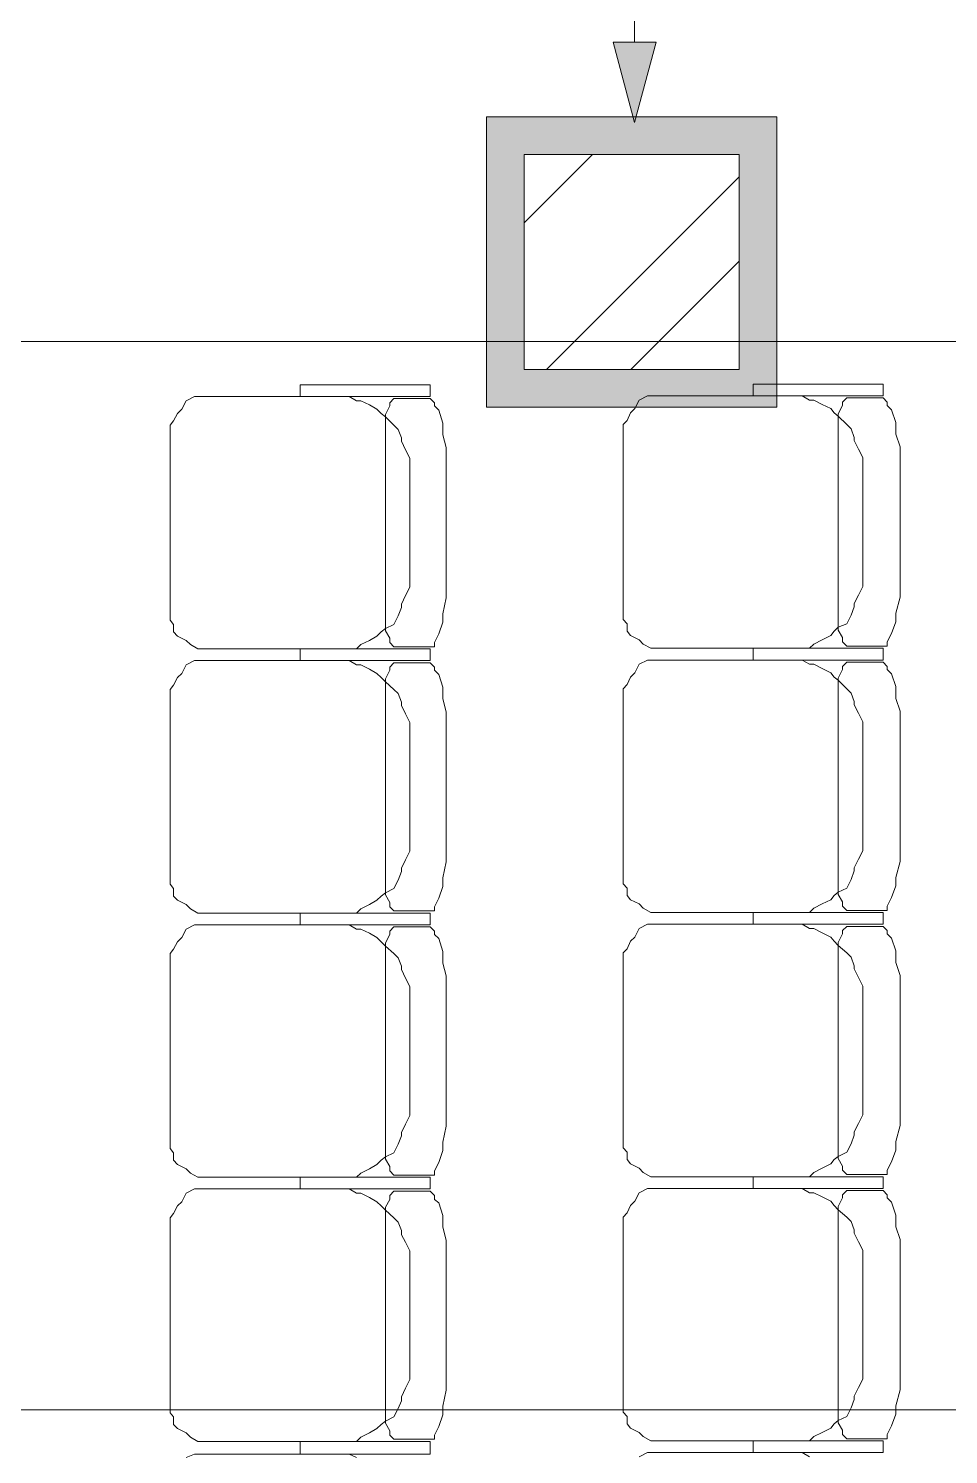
# Model space of a CAD drawing. Header units: millimetres. Extents: x 0 to 1189, y 0 to 841.
# Drawn here: x 565.05 to 582.17, y 350.16 to 376.7 of the extents above; entities that cross this region are included whole.
import ezdxf

# ---------------------------------------------------------------- set-up
doc = ezdxf.new("R2010")
doc.units = ezdxf.units.MM

msp = doc.modelspace()

# ---------------------------------------------------------------- hatches: boundary and pattern name
at = {"true_color": 0x0077b0}
h = msp.add_hatch(color=144, dxfattribs=at)
h.dxf.hatch_style = 2
h.paths.add_polyline_path([(576.329881, 374.949344), (575.92988, 376.442346), (576.729881, 376.442346)])
at = {"true_color": 0xf1d696}
h = msp.add_hatch(color=41, dxfattribs=at)
h.dxf.hatch_style = 2
h.paths.add_polyline_path([(574.276877, 374.349343), (573.576876, 374.349343), (573.576876, 375.049344)])
h = msp.add_hatch(color=41, dxfattribs=at)
h.dxf.hatch_style = 2
h.paths.add_polyline_path([(574.276877, 375.049344), (574.276877, 374.349343), (573.576876, 375.049344)])
h = msp.add_hatch(color=41, dxfattribs=at)
h.dxf.hatch_style = 2
h.paths.add_polyline_path([(574.276877, 374.349343), (574.276877, 375.049344), (578.276883, 375.049344), (578.276883, 374.349343)])
h = msp.add_hatch(color=41, dxfattribs=at)
h.dxf.hatch_style = 2
h.paths.add_polyline_path([(578.276883, 374.349343), (578.276883, 375.049344), (578.976885, 375.049344)])
h = msp.add_hatch(color=41, dxfattribs=at)
h.dxf.hatch_style = 2
h.paths.add_polyline_path([(578.276883, 374.349343), (578.976885, 375.049344), (578.976885, 374.349343)])
h = msp.add_hatch(color=41, dxfattribs=at)
h.dxf.hatch_style = 2
h.paths.add_polyline_path([(574.276877, 370.349337), (573.576876, 370.349337), (573.576876, 374.349343), (574.276877, 374.349343)])
h = msp.add_hatch(color=41, dxfattribs=at)
h.dxf.hatch_style = 2
h.paths.add_polyline_path([(578.276883, 374.349343), (578.976885, 374.349343), (578.976885, 370.349337), (578.276883, 370.349337)])
h = msp.add_hatch(color=41, dxfattribs=at)
h.dxf.hatch_style = 2
h.paths.add_polyline_path([(574.276877, 370.349337), (574.276877, 369.649335), (573.576876, 369.649335)])
h = msp.add_hatch(color=41, dxfattribs=at)
h.dxf.hatch_style = 2
h.paths.add_polyline_path([(573.576876, 370.349337), (574.276877, 370.349337), (573.576876, 369.649335)])
h = msp.add_hatch(color=41, dxfattribs=at)
h.dxf.hatch_style = 2
h.paths.add_polyline_path([(578.276883, 370.349337), (578.276883, 369.649335), (574.276877, 369.649335), (574.276877, 370.349337)])
h = msp.add_hatch(color=41, dxfattribs=at)
h.dxf.hatch_style = 2
h.paths.add_polyline_path([(578.276883, 369.649335), (578.276883, 370.349337), (578.976885, 369.649335)])
h = msp.add_hatch(color=41, dxfattribs=at)
h.dxf.hatch_style = 2
h.paths.add_polyline_path([(578.276883, 370.349337), (578.976885, 370.349337), (578.976885, 369.649335)])

# ---------------------------------------------------------------- linework, layer by layer
at = {"color": 144, "lineweight": 0, "true_color": 0x0077b0}
for points in [[(576.329881, 376.442346), (576.329881, 380.391352)], [(575.92988, 376.442346), (576.729881, 376.442346)], [(576.329881, 374.949344), (575.92988, 376.442346)], [(576.329881, 374.949344), (576.729881, 376.442346)], [(630.508963, 350.985307), (530.611811, 350.985307)]]:
    msp.add_lwpolyline(points, dxfattribs=at)
at = {"color": 7, "lineweight": 0}
for points in [[(573.576876, 375.049344), (573.576876, 374.349343)], [(578.276883, 375.049344), (573.576876, 375.049344)], [(578.976885, 375.049344), (578.276883, 375.049344)], [(578.976885, 369.649335), (578.976885, 375.049344)], [(573.576876, 374.349343), (573.576876, 369.649335)], [(574.276877, 374.349343), (578.276883, 374.349343)], [(574.276877, 370.349337), (574.276877, 374.349343)], [(574.276877, 373.079341), (575.546879, 374.349343)], [(578.276883, 374.349343), (574.276877, 374.349343)], [(574.276877, 374.349343), (574.276877, 370.349337)], [(574.276877, 374.349343), (578.276883, 374.349343)], [(574.276877, 370.349337), (574.276877, 374.349343)], [(578.276883, 374.349343), (578.276883, 370.349337)], [(578.276883, 370.349337), (578.276883, 374.349343)], [(578.276883, 374.349343), (578.276883, 370.349337)], [(574.689878, 370.349337), (578.276883, 373.936342)], [(576.26188, 370.349337), (578.276883, 372.36434)], [(202.529309, 370.871337), (863.72632, 370.871337)], [(202.529309, 370.871337), (863.72632, 370.871337)], [(578.276883, 370.349337), (574.276877, 370.349337)], [(574.276877, 370.349337), (578.276883, 370.349337)], [(578.276883, 370.349337), (574.276877, 370.349337)], [(573.576876, 369.649335), (574.276877, 369.649335)], [(574.276877, 369.649335), (578.276883, 369.649335)], [(578.976885, 369.649335), (578.276883, 369.649335)]]:
    msp.add_lwpolyline(points, dxfattribs=at)
at = {"color": 8, "lineweight": 0, "true_color": 0x7f7f7f}
for points in [[(570.106871, 370.066336), (572.525875, 370.066336)], [(570.106871, 369.848336), (570.106871, 370.066336)], [(572.525875, 370.066336), (572.525875, 369.848336)], [(578.533884, 370.077336), (580.952888, 370.077336)], [(578.533884, 369.859336), (578.533884, 370.077336)], [(580.952888, 370.077336), (580.952888, 369.859336)], [(567.905868, 369.610335), (567.985868, 369.769336)], [(567.985868, 369.769336), (568.143868, 369.848336)], [(568.143868, 369.848336), (568.282868, 369.848336)], [(568.282868, 369.848336), (568.361868, 369.848336)], [(568.361868, 369.848336), (570.701872, 369.848336)], [(572.525875, 369.848336), (570.106871, 369.848336)], [(570.701872, 369.848336), (570.860872, 369.848336)], [(570.860872, 369.848336), (571.018872, 369.848336)], [(571.018872, 369.848336), (571.157873, 369.769336)], [(571.157873, 369.769336), (571.236873, 369.769336)], [(571.236873, 369.769336), (571.395873, 369.690335)], [(571.772874, 369.729336), (571.851874, 369.808336)], [(571.772874, 369.670335), (571.772874, 369.729336)], [(571.851874, 369.808336), (571.930874, 369.808336)], [(571.930874, 369.808336), (572.525875, 369.808336)], [(572.525875, 369.808336), (572.604875, 369.729336)], [(572.604875, 369.729336), (572.604875, 369.670335)], [(576.332881, 369.621335), (576.411881, 369.779336)], [(576.411881, 369.779336), (576.570881, 369.859336)], [(576.570881, 369.859336), (576.709881, 369.859336)], [(576.709881, 369.859336), (576.788881, 369.859336)], [(576.788881, 369.859336), (579.147885, 369.859336)], [(580.952888, 369.859336), (578.533884, 369.859336)], [(579.147885, 369.859336), (579.286885, 369.859336)], [(579.286885, 369.859336), (579.445885, 369.859336)], [(579.445885, 369.859336), (579.583885, 369.779336)], [(579.583885, 369.779336), (579.663886, 369.779336)], [(579.663886, 369.779336), (579.821886, 369.700336)], [(580.198886, 369.740336), (580.277887, 369.819336)], [(580.198886, 369.680335), (580.198886, 369.740336)], [(580.277887, 369.819336), (580.357887, 369.819336)], [(580.357887, 369.819336), (580.952888, 369.819336)], [(580.952888, 369.819336), (581.031888, 369.740336)], [(581.031888, 369.740336), (581.031888, 369.680335)], [(567.747867, 369.392335), (567.826868, 369.531335)], [(567.826868, 369.531335), (567.905868, 369.610335)], [(571.395873, 369.690335), (571.534873, 369.610335)], [(571.534873, 369.610335), (571.613873, 369.531335)], [(571.613873, 369.531335), (571.692873, 369.471335)], [(571.692873, 369.511335), (571.772874, 369.670335)], [(571.692873, 368.837334), (571.692873, 369.511335)], [(571.692873, 369.471335), (571.851874, 369.313335)], [(572.604875, 369.670335), (572.684875, 369.590335)], [(572.684875, 369.590335), (572.763875, 369.352335)], [(576.19388, 369.403335), (576.25388, 369.541335)], [(576.25388, 369.541335), (576.332881, 369.621335)], [(579.821886, 369.700336), (579.980886, 369.621335)], [(579.980886, 369.621335), (580.040886, 369.541335)], [(580.040886, 369.541335), (580.119886, 369.482335)], [(580.119886, 369.521335), (580.198886, 369.680335)], [(580.119886, 368.847334), (580.119886, 369.521335)], [(580.119886, 369.482335), (580.277887, 369.323335)], [(581.031888, 369.680335), (581.110888, 369.601335)], [(581.110888, 369.601335), (581.189888, 369.363335)], [(567.687867, 369.313335), (567.747867, 369.392335)], [(567.687867, 366.973331), (567.687867, 369.313335)], [(571.851874, 369.313335), (571.930874, 369.233335)], [(571.930874, 369.233335), (571.990874, 369.075335)], [(572.763875, 369.352335), (572.763875, 369.134335)], [(576.11488, 369.323335), (576.19388, 369.403335)], [(576.11488, 366.984331), (576.11488, 369.323335)], [(580.277887, 369.323335), (580.357887, 369.244335)], [(580.357887, 369.244335), (580.416887, 369.085335)], [(581.189888, 369.363335), (581.189888, 369.145335)], [(571.990874, 369.075335), (571.990874, 369.015334)], [(571.990874, 369.015334), (572.069874, 368.857334)], [(572.763875, 369.134335), (572.822875, 368.896334)], [(580.416887, 369.085335), (580.416887, 369.026334)], [(580.416887, 369.026334), (580.496887, 368.867334)], [(581.189888, 369.145335), (581.269888, 368.907334)], [(571.692873, 366.18033), (571.692873, 368.837334)], [(572.069874, 368.857334), (572.148874, 368.698334)], [(572.148874, 368.698334), (572.148874, 368.559334)], [(572.822875, 368.896334), (572.822875, 368.678334)], [(572.822875, 368.678334), (572.822875, 368.381333)], [(580.119886, 366.19133), (580.119886, 368.847334)], [(580.496887, 368.867334), (580.575887, 368.709334)], [(580.575887, 368.709334), (580.575887, 368.570334)], [(581.269888, 368.907334), (581.269888, 368.689334)], [(581.269888, 368.689334), (581.269888, 368.391334)], [(572.148874, 368.559334), (572.148874, 368.401334)], [(572.148874, 368.401334), (572.148874, 367.409332)], [(580.575887, 368.570334), (580.575887, 368.411334)], [(580.575887, 368.411334), (580.575887, 367.420332)], [(581.269888, 368.391334), (581.269888, 366.647331)], [(572.822875, 368.381333), (572.822875, 366.636331)], [(572.148874, 367.409332), (572.148874, 366.517331)], [(580.575887, 367.420332), (580.575887, 366.528331)], [(567.687867, 365.84333), (567.687867, 366.973331)], [(576.11488, 365.85333), (576.11488, 366.984331)], [(572.822875, 366.636331), (572.822875, 366.31933)], [(580.575887, 366.528331), (580.575887, 366.448331)], [(581.269888, 366.647331), (581.269888, 366.34933)], [(572.148874, 366.29933), (572.069874, 366.14033)], [(572.148874, 366.517331), (572.148874, 366.438331)], [(572.148874, 366.438331), (572.148874, 366.29933)], [(572.822875, 366.31933), (572.822875, 366.10133)], [(580.575887, 366.30933), (580.496887, 366.15133)], [(580.575887, 366.448331), (580.575887, 366.30933)], [(581.269888, 366.34933), (581.269888, 366.11133)], [(571.692873, 365.80333), (571.692873, 366.18033)], [(572.069874, 366.14033), (571.990874, 365.98233)], [(572.822875, 366.10133), (572.763875, 365.80333)], [(580.119886, 365.81433), (580.119886, 366.19133)], [(580.496887, 366.15133), (580.416887, 365.99233)], [(581.269888, 366.11133), (581.189888, 365.81433)], [(567.687867, 365.684329), (567.687867, 365.84333)], [(571.692873, 365.645329), (571.692873, 365.80333)], [(571.930874, 365.76433), (571.851874, 365.605329)], [(571.990874, 365.92233), (571.930874, 365.76433)], [(571.990874, 365.98233), (571.990874, 365.92233)], [(572.763875, 365.80333), (572.763875, 365.645329)], [(576.11488, 365.695329), (576.11488, 365.85333)], [(580.119886, 365.655329), (580.119886, 365.81433)], [(580.357887, 365.77433), (580.277887, 365.616329)], [(580.416887, 365.93333), (580.357887, 365.77433)], [(580.416887, 365.99233), (580.416887, 365.93333)], [(581.189888, 365.81433), (581.189888, 365.655329)], [(567.747867, 365.605329), (567.687867, 365.684329)], [(567.747867, 365.466329), (567.747867, 365.605329)], [(571.692873, 365.526329), (571.613873, 365.466329)], [(571.692873, 365.486329), (571.692873, 365.645329)], [(571.851874, 365.605329), (571.692873, 365.526329)], [(571.772874, 365.347329), (571.692873, 365.486329)], [(572.763875, 365.645329), (572.684875, 365.427329)], [(576.19388, 365.616329), (576.11488, 365.695329)], [(576.19388, 365.477329), (576.19388, 365.616329)], [(576.25388, 365.397329), (576.19388, 365.477329)], [(580.040886, 365.477329), (579.980886, 365.397329)], [(580.119886, 365.556329), (580.040886, 365.477329)], [(580.119886, 365.497329), (580.119886, 365.655329)], [(580.277887, 365.616329), (580.119886, 365.556329)], [(580.198886, 365.358329), (580.119886, 365.497329)], [(581.189888, 365.655329), (581.110888, 365.437329)], [(567.826868, 365.387329), (567.747867, 365.466329)], [(567.985868, 365.308329), (567.826868, 365.387329)], [(568.064868, 365.228329), (567.985868, 365.308329)], [(568.203868, 365.149329), (568.064868, 365.228329)], [(571.236873, 365.228329), (571.157873, 365.149329)], [(571.395873, 365.308329), (571.236873, 365.228329)], [(571.534873, 365.387329), (571.395873, 365.308329)], [(571.613873, 365.466329), (571.534873, 365.387329)], [(571.772874, 365.268329), (571.772874, 365.347329)], [(571.851874, 365.189329), (571.772874, 365.268329)], [(572.684875, 365.427329), (572.604875, 365.268329)], [(572.604875, 365.268329), (572.604875, 365.189329)], [(576.411881, 365.318329), (576.25388, 365.397329)], [(576.490881, 365.239329), (576.411881, 365.318329)], [(576.629881, 365.160329), (576.490881, 365.239329)], [(579.663886, 365.239329), (579.583885, 365.160329)], [(579.821886, 365.318329), (579.663886, 365.239329)], [(579.980886, 365.397329), (579.821886, 365.318329)], [(580.198886, 365.278329), (580.198886, 365.358329)], [(580.277887, 365.199329), (580.198886, 365.278329)], [(581.110888, 365.437329), (581.031888, 365.278329)], [(581.031888, 365.278329), (581.031888, 365.199329)], [(568.361868, 365.149329), (568.203868, 365.149329)], [(570.701872, 365.149329), (568.361868, 365.149329)], [(570.106871, 365.149329), (572.525875, 365.149329)], [(570.106871, 364.931328), (570.106871, 365.149329)], [(570.860872, 365.149329), (570.701872, 365.149329)], [(571.018872, 365.149329), (570.860872, 365.149329)], [(571.157873, 365.149329), (571.018872, 365.149329)], [(571.930874, 365.189329), (571.851874, 365.189329)], [(572.525875, 365.189329), (571.930874, 365.189329)], [(572.604875, 365.189329), (572.525875, 365.189329)], [(572.525875, 365.149329), (572.525875, 364.931328)], [(576.411881, 364.862328), (576.570881, 364.941328)], [(576.570881, 364.941328), (576.709881, 364.941328)], [(576.788881, 365.160329), (576.629881, 365.160329)], [(576.709881, 364.941328), (576.788881, 364.941328)], [(579.147885, 365.160329), (576.788881, 365.160329)], [(576.788881, 364.941328), (579.147885, 364.941328)], [(578.533884, 365.160329), (580.952888, 365.160329)], [(578.533884, 364.941328), (578.533884, 365.160329)], [(580.952888, 364.941328), (578.533884, 364.941328)], [(579.286885, 365.160329), (579.147885, 365.160329)], [(579.147885, 364.941328), (579.286885, 364.941328)], [(579.445885, 365.160329), (579.286885, 365.160329)], [(579.286885, 364.941328), (579.445885, 364.941328)], [(579.583885, 365.160329), (579.445885, 365.160329)], [(579.445885, 364.941328), (579.583885, 364.862328)], [(580.357887, 365.199329), (580.277887, 365.199329)], [(580.952888, 365.199329), (580.357887, 365.199329)], [(581.031888, 365.199329), (580.952888, 365.199329)], [(580.952888, 365.160329), (580.952888, 364.941328)], [(567.826868, 364.614328), (567.905868, 364.693328)], [(567.905868, 364.693328), (567.985868, 364.852328)], [(567.985868, 364.852328), (568.143868, 364.931328)], [(568.143868, 364.931328), (568.282868, 364.931328)], [(568.282868, 364.931328), (568.361868, 364.931328)], [(568.361868, 364.931328), (570.701872, 364.931328)], [(572.525875, 364.931328), (570.106871, 364.931328)], [(570.701872, 364.931328), (570.860872, 364.931328)], [(570.860872, 364.931328), (571.018872, 364.931328)], [(571.018872, 364.931328), (571.157873, 364.852328)], [(571.157873, 364.852328), (571.236873, 364.852328)], [(571.236873, 364.852328), (571.395873, 364.772328)], [(571.395873, 364.772328), (571.534873, 364.693328)], [(571.534873, 364.693328), (571.613873, 364.614328)], [(571.692873, 364.594328), (571.772874, 364.753328)], [(571.772874, 364.812328), (571.851874, 364.891328)], [(571.772874, 364.753328), (571.772874, 364.812328)], [(571.851874, 364.891328), (571.930874, 364.891328)], [(571.930874, 364.891328), (572.525875, 364.891328)], [(572.525875, 364.891328), (572.604875, 364.812328)], [(572.604875, 364.812328), (572.604875, 364.753328)], [(572.604875, 364.753328), (572.684875, 364.673328)], [(572.684875, 364.673328), (572.763875, 364.435327)], [(576.25388, 364.624328), (576.332881, 364.703328)], [(576.332881, 364.703328), (576.411881, 364.862328)], [(579.583885, 364.862328), (579.663886, 364.862328)], [(579.663886, 364.862328), (579.821886, 364.783328)], [(579.821886, 364.783328), (579.980886, 364.703328)], [(579.980886, 364.703328), (580.040886, 364.624328)], [(580.119886, 364.604328), (580.198886, 364.763328)], [(580.198886, 364.822328), (580.277887, 364.902328)], [(580.198886, 364.763328), (580.198886, 364.822328)], [(580.277887, 364.902328), (580.357887, 364.902328)], [(580.357887, 364.902328), (580.952888, 364.902328)], [(580.952888, 364.902328), (581.031888, 364.822328)], [(581.031888, 364.822328), (581.031888, 364.763328)], [(581.031888, 364.763328), (581.110888, 364.684328)], [(581.110888, 364.684328), (581.189888, 364.446327)], [(567.687867, 364.396327), (567.747867, 364.475328)], [(567.747867, 364.475328), (567.826868, 364.614328)], [(571.613873, 364.614328), (571.692873, 364.534328)], [(571.692873, 363.920327), (571.692873, 364.594328)], [(571.692873, 364.534328), (571.851874, 364.396327)], [(572.763875, 364.435327), (572.763875, 364.217327)], [(576.11488, 364.406327), (576.19388, 364.485328)], [(576.11488, 362.066324), (576.11488, 364.406327)], [(576.19388, 364.485328), (576.25388, 364.624328)], [(580.040886, 364.624328), (580.119886, 364.565328)], [(580.119886, 363.930327), (580.119886, 364.604328)], [(580.119886, 364.565328), (580.277887, 364.406327)], [(580.277887, 364.406327), (580.357887, 364.327327)], [(581.189888, 364.446327), (581.189888, 364.228327)], [(567.687867, 362.056324), (567.687867, 364.396327)], [(571.851874, 364.396327), (571.930874, 364.316327)], [(571.930874, 364.316327), (571.990874, 364.158327)], [(571.990874, 364.158327), (571.990874, 364.098327)], [(572.763875, 364.217327), (572.822875, 363.979327)], [(580.357887, 364.327327), (580.416887, 364.168327)], [(580.416887, 364.168327), (580.416887, 364.109327)], [(581.189888, 364.228327), (581.269888, 363.990327)], [(571.692873, 361.263323), (571.692873, 363.920327)], [(571.990874, 364.098327), (572.069874, 363.940327)], [(572.069874, 363.940327), (572.148874, 363.781326)], [(572.822875, 363.979327), (572.822875, 363.761326)], [(580.119886, 361.273323), (580.119886, 363.930327)], [(580.416887, 364.109327), (580.496887, 363.950327)], [(580.496887, 363.950327), (580.575887, 363.791326)], [(581.269888, 363.990327), (581.269888, 363.772326)], [(572.148874, 363.781326), (572.148874, 363.642326)], [(572.148874, 363.642326), (572.148874, 363.484326)], [(572.822875, 363.761326), (572.822875, 363.464326)], [(580.575887, 363.791326), (580.575887, 363.653326)], [(580.575887, 363.653326), (580.575887, 363.494326)], [(581.269888, 363.772326), (581.269888, 363.474326)], [(572.148874, 363.484326), (572.148874, 362.492325)], [(572.822875, 363.464326), (572.822875, 361.719323)], [(580.575887, 363.494326), (580.575887, 362.503325)], [(581.269888, 363.474326), (581.269888, 361.729323)], [(572.148874, 362.492325), (572.148874, 361.600323)], [(580.575887, 362.503325), (580.575887, 361.610323)], [(567.687867, 360.926322), (567.687867, 362.056324)], [(576.11488, 360.936322), (576.11488, 362.066324)], [(572.148874, 361.600323), (572.148874, 361.521323)], [(572.148874, 361.521323), (572.148874, 361.382323)], [(572.822875, 361.719323), (572.822875, 361.402323)], [(580.575887, 361.610323), (580.575887, 361.531323)], [(580.575887, 361.531323), (580.575887, 361.392323)], [(581.269888, 361.729323), (581.269888, 361.412323)], [(571.692873, 360.886322), (571.692873, 361.263323)], [(572.069874, 361.223323), (571.990874, 361.065322)], [(572.148874, 361.382323), (572.069874, 361.223323)], [(572.822875, 361.402323), (572.822875, 361.184323)], [(580.119886, 360.897322), (580.119886, 361.273323)], [(580.496887, 361.234323), (580.416887, 361.075322)], [(580.575887, 361.392323), (580.496887, 361.234323)], [(581.269888, 361.412323), (581.269888, 361.194323)], [(571.990874, 361.005322), (571.930874, 360.847322)], [(571.990874, 361.065322), (571.990874, 361.005322)], [(572.822875, 361.184323), (572.763875, 360.886322)], [(580.416887, 361.016322), (580.357887, 360.857322)], [(580.416887, 361.075322), (580.416887, 361.016322)], [(581.269888, 361.194323), (581.189888, 360.897322)], [(567.687867, 360.767322), (567.687867, 360.926322)], [(567.747867, 360.688322), (567.687867, 360.767322)], [(571.692873, 360.728322), (571.692873, 360.886322)], [(571.692873, 360.569322), (571.692873, 360.728322)], [(571.930874, 360.847322), (571.851874, 360.688322)], [(572.763875, 360.728322), (572.684875, 360.510321)], [(572.763875, 360.886322), (572.763875, 360.728322)], [(576.11488, 360.778322), (576.11488, 360.936322)], [(576.19388, 360.698322), (576.11488, 360.778322)], [(576.19388, 360.560322), (576.19388, 360.698322)], [(580.119886, 360.738322), (580.119886, 360.897322)], [(580.119886, 360.579322), (580.119886, 360.738322)], [(580.277887, 360.698322), (580.119886, 360.619322)], [(580.357887, 360.857322), (580.277887, 360.698322)], [(581.189888, 360.738322), (581.110888, 360.520321)], [(581.189888, 360.897322), (581.189888, 360.738322)], [(567.747867, 360.549322), (567.747867, 360.688322)], [(567.826868, 360.470321), (567.747867, 360.549322)], [(567.985868, 360.391321), (567.826868, 360.470321)], [(571.534873, 360.470321), (571.395873, 360.391321)], [(571.613873, 360.549322), (571.534873, 360.470321)], [(571.692873, 360.609322), (571.613873, 360.549322)], [(571.851874, 360.688322), (571.692873, 360.609322)], [(571.772874, 360.430321), (571.692873, 360.569322)], [(571.772874, 360.351321), (571.772874, 360.430321)], [(572.684875, 360.510321), (572.604875, 360.351321)], [(576.25388, 360.480321), (576.19388, 360.560322)], [(576.411881, 360.401321), (576.25388, 360.480321)], [(579.980886, 360.480321), (579.821886, 360.401321)], [(580.040886, 360.560322), (579.980886, 360.480321)], [(580.119886, 360.619322), (580.040886, 360.560322)], [(580.198886, 360.441321), (580.119886, 360.579322)], [(580.198886, 360.361321), (580.198886, 360.441321)], [(581.110888, 360.520321), (581.031888, 360.361321)], [(568.064868, 360.311321), (567.985868, 360.391321)], [(568.203868, 360.232321), (568.064868, 360.311321)], [(568.361868, 360.232321), (568.203868, 360.232321)], [(570.701872, 360.232321), (568.361868, 360.232321)], [(570.106871, 360.232321), (572.525875, 360.232321)], [(570.106871, 360.014321), (570.106871, 360.232321)], [(570.860872, 360.232321), (570.701872, 360.232321)], [(571.018872, 360.232321), (570.860872, 360.232321)], [(571.157873, 360.232321), (571.018872, 360.232321)], [(571.236873, 360.311321), (571.157873, 360.232321)], [(571.395873, 360.391321), (571.236873, 360.311321)], [(571.851874, 360.272321), (571.772874, 360.351321)], [(571.930874, 360.272321), (571.851874, 360.272321)], [(572.525875, 360.272321), (571.930874, 360.272321)], [(572.604875, 360.272321), (572.525875, 360.272321)], [(572.525875, 360.232321), (572.525875, 360.014321)], [(572.604875, 360.351321), (572.604875, 360.272321)], [(576.490881, 360.322321), (576.411881, 360.401321)], [(576.629881, 360.242321), (576.490881, 360.322321)], [(576.788881, 360.242321), (576.629881, 360.242321)], [(579.147885, 360.242321), (576.788881, 360.242321)], [(578.533884, 360.242321), (580.952888, 360.242321)], [(578.533884, 360.024321), (578.533884, 360.242321)], [(579.286885, 360.242321), (579.147885, 360.242321)], [(579.445885, 360.242321), (579.286885, 360.242321)], [(579.583885, 360.242321), (579.445885, 360.242321)], [(579.663886, 360.322321), (579.583885, 360.242321)], [(579.821886, 360.401321), (579.663886, 360.322321)], [(580.277887, 360.282321), (580.198886, 360.361321)], [(580.357887, 360.282321), (580.277887, 360.282321)], [(580.952888, 360.282321), (580.357887, 360.282321)], [(581.031888, 360.282321), (580.952888, 360.282321)], [(580.952888, 360.242321), (580.952888, 360.024321)], [(581.031888, 360.361321), (581.031888, 360.282321)], [(567.905868, 359.77632), (567.985868, 359.935321)], [(567.985868, 359.935321), (568.143868, 360.014321)], [(568.143868, 360.014321), (568.282868, 360.014321)], [(568.282868, 360.014321), (568.361868, 360.014321)], [(568.361868, 360.014321), (570.701872, 360.014321)], [(572.525875, 360.014321), (570.106871, 360.014321)], [(570.701872, 360.014321), (570.860872, 360.014321)], [(570.860872, 360.014321), (571.018872, 360.014321)], [(571.018872, 360.014321), (571.157873, 359.935321)], [(571.157873, 359.935321), (571.236873, 359.935321)], [(571.236873, 359.935321), (571.395873, 359.85532)], [(571.772874, 359.895321), (571.851874, 359.974321)], [(571.772874, 359.83532), (571.772874, 359.895321)], [(571.851874, 359.974321), (571.930874, 359.974321)], [(571.930874, 359.974321), (572.525875, 359.974321)], [(572.525875, 359.974321), (572.604875, 359.895321)], [(572.604875, 359.895321), (572.604875, 359.83532)], [(576.332881, 359.78632), (576.411881, 359.945321)], [(576.411881, 359.945321), (576.570881, 360.024321)], [(576.570881, 360.024321), (576.709881, 360.024321)], [(576.709881, 360.024321), (576.788881, 360.024321)], [(576.788881, 360.024321), (579.147885, 360.024321)], [(580.952888, 360.024321), (578.533884, 360.024321)], [(579.147885, 360.024321), (579.286885, 360.024321)], [(579.286885, 360.024321), (579.445885, 360.024321)], [(579.445885, 360.024321), (579.583885, 359.945321)], [(579.583885, 359.945321), (579.663886, 359.945321)], [(579.663886, 359.945321), (579.821886, 359.86632)], [(580.198886, 359.905321), (580.277887, 359.985321)], [(580.198886, 359.84632), (580.198886, 359.905321)], [(580.277887, 359.985321), (580.357887, 359.985321)], [(580.357887, 359.985321), (580.952888, 359.985321)], [(580.952888, 359.985321), (581.031888, 359.905321)], [(581.031888, 359.905321), (581.031888, 359.84632)], [(567.747867, 359.55832), (567.826868, 359.69732)], [(567.826868, 359.69732), (567.905868, 359.77632)], [(571.395873, 359.85532), (571.534873, 359.77632)], [(571.534873, 359.77632), (571.613873, 359.69732)], [(571.613873, 359.69732), (571.692873, 359.61732)], [(571.692873, 359.67732), (571.772874, 359.83532)], [(571.692873, 358.983319), (571.692873, 359.67732)], [(572.604875, 359.83532), (572.684875, 359.75632)], [(572.684875, 359.75632), (572.763875, 359.51832)], [(576.19388, 359.56832), (576.25388, 359.70732)], [(576.25388, 359.70732), (576.332881, 359.78632)], [(579.821886, 359.86632), (579.980886, 359.78632)], [(579.980886, 359.78632), (580.040886, 359.70732)], [(580.040886, 359.70732), (580.119886, 359.62832)], [(580.119886, 359.68732), (580.198886, 359.84632)], [(580.119886, 359.013319), (580.119886, 359.68732)], [(580.119886, 359.62832), (580.277887, 359.48932)], [(581.031888, 359.84632), (581.110888, 359.76732)], [(581.110888, 359.76732), (581.189888, 359.52932)], [(567.687867, 359.47932), (567.747867, 359.55832)], [(567.687867, 357.139316), (567.687867, 359.47932)], [(571.692873, 359.61732), (571.851874, 359.47932)], [(571.851874, 359.47932), (571.930874, 359.39932)], [(571.930874, 359.39932), (571.990874, 359.24132)], [(572.763875, 359.51832), (572.763875, 359.30032)], [(576.11488, 359.48932), (576.19388, 359.56832)], [(576.11488, 357.149316), (576.11488, 359.48932)], [(580.277887, 359.48932), (580.357887, 359.41032)], [(580.357887, 359.41032), (580.416887, 359.25132)], [(581.189888, 359.52932), (581.189888, 359.31132)], [(571.990874, 359.24132), (571.990874, 359.181319)], [(571.990874, 359.181319), (572.069874, 359.023319)], [(572.763875, 359.30032), (572.822875, 359.062319)], [(580.416887, 359.25132), (580.416887, 359.192319)], [(580.416887, 359.192319), (580.496887, 359.033319)], [(581.189888, 359.31132), (581.269888, 359.073319)], [(571.692873, 356.346315), (571.692873, 358.983319)], [(572.069874, 359.023319), (572.148874, 358.864319)], [(572.148874, 358.864319), (572.148874, 358.725319)], [(572.822875, 359.062319), (572.822875, 358.844319)], [(572.822875, 358.844319), (572.822875, 358.547318)], [(580.119886, 356.356315), (580.119886, 359.013319)], [(580.496887, 359.033319), (580.575887, 358.874319)], [(580.575887, 358.874319), (580.575887, 358.736319)], [(581.269888, 359.073319), (581.269888, 358.854319)], [(581.269888, 358.854319), (581.269888, 358.557318)], [(572.148874, 358.725319), (572.148874, 358.567319)], [(572.148874, 358.567319), (572.148874, 357.575317)], [(580.575887, 358.736319), (580.575887, 358.577319)], [(580.575887, 358.577319), (580.575887, 357.586317)], [(572.822875, 358.547318), (572.822875, 356.802316)], [(581.269888, 358.557318), (581.269888, 356.812316)], [(572.148874, 357.575317), (572.148874, 356.683316)], [(580.575887, 357.586317), (580.575887, 356.693316)], [(567.687867, 356.009315), (567.687867, 357.139316)], [(576.11488, 356.019315), (576.11488, 357.149316)], [(572.822875, 356.802316), (572.822875, 356.485315)], [(581.269888, 356.812316), (581.269888, 356.495315)], [(572.148874, 356.465315), (572.069874, 356.306315)], [(572.148874, 356.683316), (572.148874, 356.604316)], [(572.148874, 356.604316), (572.148874, 356.465315)], [(572.822875, 356.485315), (572.822875, 356.267315)], [(580.575887, 356.475315), (580.496887, 356.317315)], [(580.575887, 356.693316), (580.575887, 356.614316)], [(580.575887, 356.614316), (580.575887, 356.475315)], [(581.269888, 356.495315), (581.269888, 356.277315)], [(571.692873, 355.969315), (571.692873, 356.346315)], [(572.069874, 356.306315), (571.990874, 356.148315)], [(572.822875, 356.267315), (572.763875, 355.969315)], [(580.119886, 355.980315), (580.119886, 356.356315)], [(580.496887, 356.317315), (580.416887, 356.158315)], [(581.269888, 356.277315), (581.189888, 355.980315)], [(567.687867, 355.850314), (567.687867, 356.009315)], [(571.692873, 355.811314), (571.692873, 355.969315)], [(571.930874, 355.930314), (571.851874, 355.771314)], [(571.990874, 356.088315), (571.930874, 355.930314)], [(571.990874, 356.148315), (571.990874, 356.088315)], [(572.763875, 355.969315), (572.763875, 355.811314)], [(576.11488, 355.861314), (576.11488, 356.019315)], [(580.119886, 355.821314), (580.119886, 355.980315)], [(580.357887, 355.940314), (580.277887, 355.781314)], [(580.416887, 356.099315), (580.357887, 355.940314)], [(580.416887, 356.158315), (580.416887, 356.099315)], [(581.189888, 355.980315), (581.189888, 355.821314)], [(567.747867, 355.771314), (567.687867, 355.850314)], [(567.747867, 355.632314), (567.747867, 355.771314)], [(571.692873, 355.692314), (571.613873, 355.632314)], [(571.692873, 355.652314), (571.692873, 355.811314)], [(571.851874, 355.771314), (571.692873, 355.692314)], [(571.772874, 355.513314), (571.692873, 355.652314)], [(572.763875, 355.811314), (572.684875, 355.592314)], [(576.19388, 355.781314), (576.11488, 355.861314)], [(576.19388, 355.643314), (576.19388, 355.781314)], [(580.119886, 355.702314), (580.040886, 355.643314)], [(580.119886, 355.662314), (580.119886, 355.821314)], [(580.277887, 355.781314), (580.119886, 355.702314)], [(580.198886, 355.524314), (580.119886, 355.662314)], [(581.189888, 355.821314), (581.110888, 355.603314)], [(567.826868, 355.553314), (567.747867, 355.632314)], [(567.985868, 355.473314), (567.826868, 355.553314)], [(568.064868, 355.394314), (567.985868, 355.473314)], [(568.203868, 355.315314), (568.064868, 355.394314)], [(571.236873, 355.394314), (571.157873, 355.315314)], [(571.395873, 355.473314), (571.236873, 355.394314)], [(571.534873, 355.553314), (571.395873, 355.473314)], [(571.613873, 355.632314), (571.534873, 355.553314)], [(571.772874, 355.434314), (571.772874, 355.513314)], [(571.851874, 355.355314), (571.772874, 355.434314)], [(572.684875, 355.592314), (572.604875, 355.434314)], [(572.604875, 355.434314), (572.604875, 355.355314)], [(576.25388, 355.563314), (576.19388, 355.643314)], [(576.411881, 355.484314), (576.25388, 355.563314)], [(576.490881, 355.405314), (576.411881, 355.484314)], [(576.629881, 355.325314), (576.490881, 355.405314)], [(579.663886, 355.405314), (579.583885, 355.325314)], [(579.821886, 355.484314), (579.663886, 355.405314)], [(579.980886, 355.563314), (579.821886, 355.484314)], [(580.040886, 355.643314), (579.980886, 355.563314)], [(580.198886, 355.444314), (580.198886, 355.524314)], [(580.277887, 355.365314), (580.198886, 355.444314)], [(581.110888, 355.603314), (581.031888, 355.444314)], [(581.031888, 355.444314), (581.031888, 355.365314)], [(568.361868, 355.315314), (568.203868, 355.315314)], [(570.701872, 355.315314), (568.361868, 355.315314)], [(570.106871, 355.315314), (572.525875, 355.315314)], [(570.106871, 355.097313), (570.106871, 355.315314)], [(570.860872, 355.315314), (570.701872, 355.315314)], [(571.018872, 355.315314), (570.860872, 355.315314)], [(571.157873, 355.315314), (571.018872, 355.315314)], [(571.930874, 355.355314), (571.851874, 355.355314)], [(572.525875, 355.355314), (571.930874, 355.355314)], [(572.604875, 355.355314), (572.525875, 355.355314)], [(572.525875, 355.315314), (572.525875, 355.097313)], [(576.788881, 355.325314), (576.629881, 355.325314)], [(579.147885, 355.325314), (576.788881, 355.325314)], [(578.533884, 355.325314), (580.952888, 355.325314)], [(578.533884, 355.107313), (578.533884, 355.325314)], [(579.286885, 355.325314), (579.147885, 355.325314)], [(579.445885, 355.325314), (579.286885, 355.325314)], [(579.583885, 355.325314), (579.445885, 355.325314)], [(580.357887, 355.365314), (580.277887, 355.365314)], [(580.952888, 355.365314), (580.357887, 355.365314)], [(581.031888, 355.365314), (580.952888, 355.365314)], [(580.952888, 355.325314), (580.952888, 355.107313)], [(567.826868, 354.780313), (567.905868, 354.859313)], [(567.905868, 354.859313), (567.985868, 355.017313)], [(567.985868, 355.017313), (568.143868, 355.097313)], [(568.143868, 355.097313), (568.282868, 355.097313)], [(568.282868, 355.097313), (568.361868, 355.097313)], [(568.361868, 355.097313), (570.701872, 355.097313)], [(572.525875, 355.097313), (570.106871, 355.097313)], [(570.701872, 355.097313), (570.860872, 355.097313)], [(570.860872, 355.097313), (571.018872, 355.097313)], [(571.018872, 355.097313), (571.157873, 355.017313)], [(571.157873, 355.017313), (571.236873, 355.017313)], [(571.236873, 355.017313), (571.395873, 354.938313)], [(571.395873, 354.938313), (571.534873, 354.859313)], [(571.534873, 354.859313), (571.613873, 354.780313)], [(571.692873, 354.760313), (571.772874, 354.899313)], [(571.772874, 354.978313), (571.851874, 355.057313)], [(571.772874, 354.899313), (571.772874, 354.978313)], [(571.851874, 355.057313), (571.930874, 355.057313)], [(571.930874, 355.057313), (572.525875, 355.057313)], [(572.525875, 355.057313), (572.604875, 354.978313)], [(572.604875, 354.978313), (572.604875, 354.899313)], [(572.604875, 354.899313), (572.684875, 354.839313)], [(576.25388, 354.790313), (576.332881, 354.869313)], [(576.332881, 354.869313), (576.411881, 355.028313)], [(576.411881, 355.028313), (576.570881, 355.107313)], [(576.570881, 355.107313), (576.709881, 355.107313)], [(576.709881, 355.107313), (576.788881, 355.107313)], [(576.788881, 355.107313), (579.147885, 355.107313)], [(580.952888, 355.107313), (578.533884, 355.107313)], [(579.147885, 355.107313), (579.286885, 355.107313)], [(579.286885, 355.107313), (579.445885, 355.107313)], [(579.445885, 355.107313), (579.583885, 355.028313)], [(579.583885, 355.028313), (579.663886, 355.028313)], [(579.663886, 355.028313), (579.821886, 354.949313)], [(579.821886, 354.949313), (579.980886, 354.869313)], [(579.980886, 354.869313), (580.040886, 354.790313)], [(580.119886, 354.770313), (580.198886, 354.929313)], [(580.198886, 354.988313), (580.277887, 355.068313)], [(580.198886, 354.929313), (580.198886, 354.988313)], [(580.277887, 355.068313), (580.357887, 355.068313)], [(580.357887, 355.068313), (580.952888, 355.068313)], [(580.952888, 355.068313), (581.031888, 354.988313)], [(581.031888, 354.988313), (581.031888, 354.929313)], [(581.031888, 354.929313), (581.110888, 354.849313)], [(567.687867, 354.561312), (567.747867, 354.641313)], [(567.747867, 354.641313), (567.826868, 354.780313)], [(571.613873, 354.780313), (571.692873, 354.700313)], [(571.692873, 354.066312), (571.692873, 354.760313)], [(571.692873, 354.700313), (571.851874, 354.561312)], [(572.684875, 354.839313), (572.763875, 354.601312)], [(572.763875, 354.601312), (572.763875, 354.383312)], [(576.11488, 354.572312), (576.19388, 354.651313)], [(576.19388, 354.651313), (576.25388, 354.790313)], [(580.040886, 354.790313), (580.119886, 354.711313)], [(580.119886, 354.076312), (580.119886, 354.770313)], [(580.119886, 354.711313), (580.277887, 354.572312)], [(581.110888, 354.849313), (581.189888, 354.612312)], [(581.189888, 354.612312), (581.189888, 354.393312)], [(567.687867, 352.222309), (567.687867, 354.561312)], [(571.851874, 354.561312), (571.930874, 354.482312)], [(571.930874, 354.482312), (571.990874, 354.324312)], [(571.990874, 354.324312), (571.990874, 354.244312)], [(572.763875, 354.383312), (572.822875, 354.145312)], [(576.11488, 352.232309), (576.11488, 354.572312)], [(580.277887, 354.572312), (580.357887, 354.493312)], [(580.357887, 354.493312), (580.416887, 354.334312)], [(580.416887, 354.334312), (580.416887, 354.274312)], [(581.189888, 354.393312), (581.269888, 354.155312)], [(571.692873, 351.429308), (571.692873, 354.066312)], [(571.990874, 354.244312), (572.069874, 354.105312)], [(572.069874, 354.105312), (572.148874, 353.947311)], [(572.822875, 354.145312), (572.822875, 353.927311)], [(580.119886, 351.439308), (580.119886, 354.076312)], [(580.416887, 354.274312), (580.496887, 354.116312)], [(580.496887, 354.116312), (580.575887, 353.957311)], [(581.269888, 354.155312), (581.269888, 353.937311)], [(572.148874, 353.947311), (572.148874, 353.808311)], [(572.148874, 353.808311), (572.148874, 353.649311)], [(572.822875, 353.927311), (572.822875, 353.630311)], [(580.575887, 353.957311), (580.575887, 353.818311)], [(580.575887, 353.818311), (580.575887, 353.660311)], [(581.269888, 353.937311), (581.269888, 353.640311)], [(572.148874, 353.649311), (572.148874, 352.658309)], [(572.822875, 353.630311), (572.822875, 351.885308)], [(580.575887, 353.660311), (580.575887, 352.668309)], [(581.269888, 353.640311), (581.269888, 351.895308)], [(572.148874, 352.658309), (572.148874, 351.766308)], [(580.575887, 352.668309), (580.575887, 351.776308)], [(567.687867, 351.092307), (567.687867, 352.222309)], [(576.11488, 351.102307), (576.11488, 352.232309)], [(572.148874, 351.766308), (572.148874, 351.687308)], [(572.148874, 351.687308), (572.148874, 351.548308)], [(572.822875, 351.885308), (572.822875, 351.568308)], [(580.575887, 351.776308), (580.575887, 351.697308)], [(580.575887, 351.697308), (580.575887, 351.558308)], [(581.269888, 351.895308), (581.269888, 351.578308)], [(571.692873, 351.052307), (571.692873, 351.429308)], [(572.148874, 351.548308), (572.069874, 351.389308)], [(572.822875, 351.568308), (572.822875, 351.349307)], [(580.119886, 351.062307), (580.119886, 351.439308)], [(580.496887, 351.400308), (580.416887, 351.241307)], [(580.575887, 351.558308), (580.496887, 351.400308)], [(581.269888, 351.578308), (581.269888, 351.360307)], [(571.990874, 351.151307), (571.930874, 351.012307)], [(572.069874, 351.389308), (571.990874, 351.230307)], [(571.990874, 351.230307), (571.990874, 351.151307)], [(572.822875, 351.349307), (572.763875, 351.052307)], [(580.416887, 351.181307), (580.357887, 351.023307)], [(580.416887, 351.241307), (580.416887, 351.181307)], [(581.269888, 351.360307), (581.189888, 351.062307)], [(567.687867, 350.933307), (567.687867, 351.092307)], [(567.747867, 350.854307), (567.687867, 350.933307)], [(571.692873, 350.893307), (571.692873, 351.052307)], [(571.692873, 350.735307), (571.692873, 350.893307)], [(571.930874, 351.012307), (571.851874, 350.854307)], [(572.763875, 350.893307), (572.684875, 350.675306)], [(572.763875, 351.052307), (572.763875, 350.893307)], [(576.11488, 350.943307), (576.11488, 351.102307)], [(576.19388, 350.864307), (576.11488, 350.943307)], [(580.119886, 350.904307), (580.119886, 351.062307)], [(580.119886, 350.745307), (580.119886, 350.904307)], [(580.357887, 351.023307), (580.277887, 350.864307)], [(581.189888, 350.904307), (581.110888, 350.686306)], [(581.189888, 351.062307), (581.189888, 350.904307)], [(567.747867, 350.715307), (567.747867, 350.854307)], [(567.826868, 350.636306), (567.747867, 350.715307)], [(567.985868, 350.556306), (567.826868, 350.636306)], [(571.534873, 350.636306), (571.395873, 350.556306)], [(571.613873, 350.715307), (571.534873, 350.636306)], [(571.692873, 350.774307), (571.613873, 350.715307)], [(571.851874, 350.854307), (571.692873, 350.774307)], [(571.772874, 350.596306), (571.692873, 350.735307)], [(572.684875, 350.675306), (572.604875, 350.517306)], [(576.19388, 350.725307), (576.19388, 350.864307)], [(576.25388, 350.646306), (576.19388, 350.725307)], [(576.411881, 350.567306), (576.25388, 350.646306)], [(579.980886, 350.646306), (579.821886, 350.567306)], [(580.040886, 350.725307), (579.980886, 350.646306)], [(580.119886, 350.785307), (580.040886, 350.725307)], [(580.277887, 350.864307), (580.119886, 350.785307)], [(580.198886, 350.606306), (580.119886, 350.745307)], [(580.198886, 350.527306), (580.198886, 350.606306)], [(581.110888, 350.686306), (581.031888, 350.527306)], [(568.064868, 350.477306), (567.985868, 350.556306)], [(568.203868, 350.398306), (568.064868, 350.477306)], [(568.361868, 350.398306), (568.203868, 350.398306)], [(570.701872, 350.398306), (568.361868, 350.398306)], [(570.106871, 350.398306), (572.525875, 350.398306)], [(570.106871, 350.160306), (570.106871, 350.398306)], [(570.860872, 350.398306), (570.701872, 350.398306)], [(571.018872, 350.398306), (570.860872, 350.398306)], [(571.157873, 350.398306), (571.018872, 350.398306)], [(571.236873, 350.477306), (571.157873, 350.398306)], [(571.395873, 350.556306), (571.236873, 350.477306)], [(571.772874, 350.517306), (571.772874, 350.596306)], [(571.851874, 350.437306), (571.772874, 350.517306)], [(571.930874, 350.437306), (571.851874, 350.437306)], [(572.525875, 350.437306), (571.930874, 350.437306)], [(572.604875, 350.437306), (572.525875, 350.437306)], [(572.525875, 350.398306), (572.525875, 350.160306)], [(572.604875, 350.517306), (572.604875, 350.437306)], [(576.490881, 350.487306), (576.411881, 350.567306)], [(576.629881, 350.408306), (576.490881, 350.487306)], [(576.788881, 350.408306), (576.629881, 350.408306)], [(579.147885, 350.408306), (576.788881, 350.408306)], [(578.533884, 350.408306), (580.952888, 350.408306)], [(578.533884, 350.190306), (578.533884, 350.408306)], [(579.286885, 350.408306), (579.147885, 350.408306)], [(579.445885, 350.408306), (579.286885, 350.408306)], [(579.583885, 350.408306), (579.445885, 350.408306)], [(579.663886, 350.487306), (579.583885, 350.408306)], [(579.821886, 350.567306), (579.663886, 350.487306)], [(580.277887, 350.448306), (580.198886, 350.527306)], [(580.357887, 350.448306), (580.277887, 350.448306)], [(580.952888, 350.448306), (580.357887, 350.448306)], [(581.031888, 350.448306), (580.952888, 350.448306)], [(580.952888, 350.408306), (580.952888, 350.190306)], [(581.031888, 350.527306), (581.031888, 350.448306)], [(567.985868, 350.100306), (568.143868, 350.160306)], [(568.143868, 350.160306), (568.282868, 350.160306)], [(568.282868, 350.160306), (568.361868, 350.160306)], [(568.361868, 350.160306), (570.701872, 350.160306)], [(572.525875, 350.160306), (570.106871, 350.160306)], [(570.701872, 350.160306), (570.860872, 350.160306)], [(570.860872, 350.160306), (571.018872, 350.160306)], [(571.018872, 350.160306), (571.157873, 350.100306)], [(576.411881, 350.111306), (576.570881, 350.190306)], [(576.570881, 350.190306), (576.709881, 350.190306)], [(576.709881, 350.190306), (576.788881, 350.190306)], [(576.788881, 350.190306), (579.147885, 350.190306)], [(580.952888, 350.190306), (578.533884, 350.190306)], [(579.147885, 350.190306), (579.286885, 350.190306)], [(579.286885, 350.190306), (579.445885, 350.190306)], [(579.445885, 350.190306), (579.583885, 350.111306)]]:
    msp.add_lwpolyline(points, dxfattribs=at)

doc.saveas('drawing.dxf')
